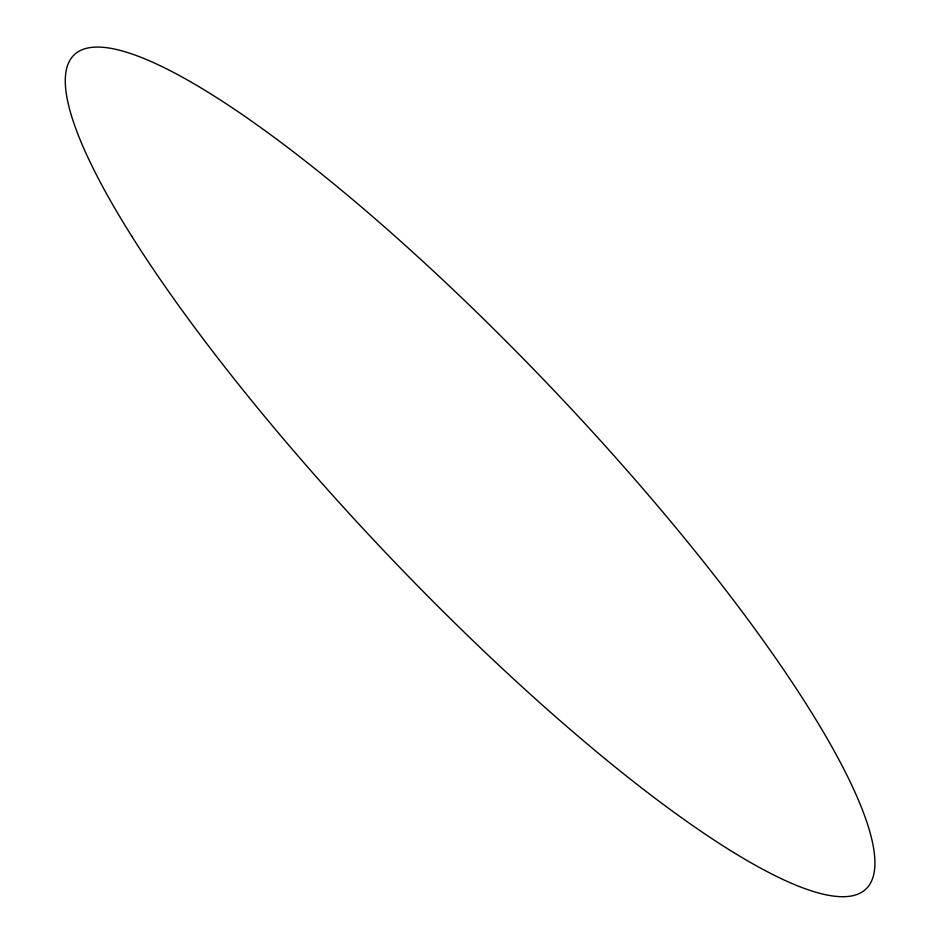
<?xml version="1.0" encoding="UTF-8"?>
<svg xmlns="http://www.w3.org/2000/svg" width="943" height="943" viewBox="0 0 943 943"><rect width="100%" height="100%" fill="white"/><g stroke="black" fill="none" stroke-linecap="round" stroke-linejoin="round"><path stroke-width="1.41" d="M131.725 236.186A575.089 116.885 46.5 0 0 831.856 895.85A575.089 116.885 46.5 0 0 446.982 283.796A575.089 116.885 46.5 0 0 131.725 236.186"/></g></svg>
